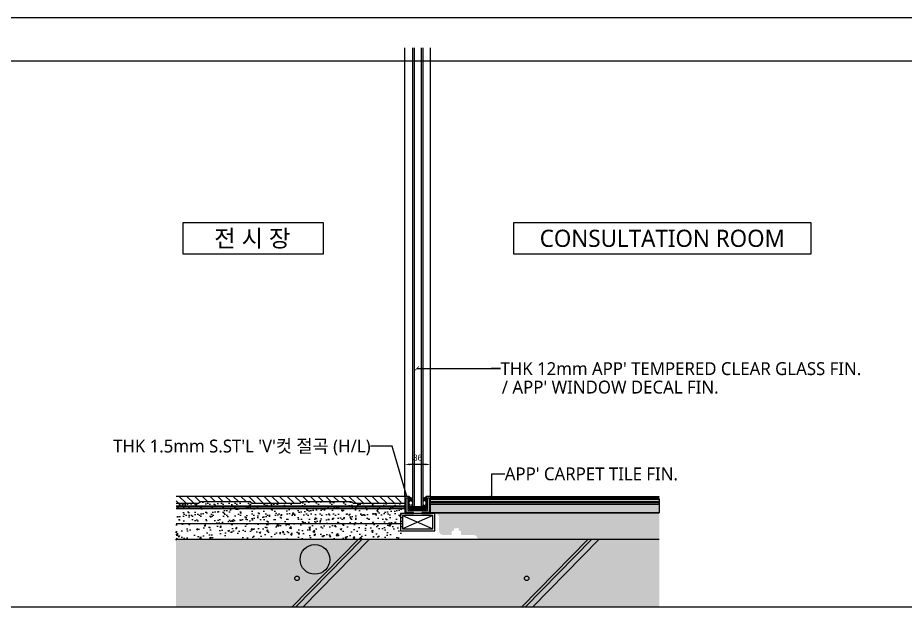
# Model space of a CAD drawing. Header units: millimetres. Extents: x 7297 to 60227, y -7497 to 19324.
# Drawn here: x 55422 to 56455, y -6069 to -5382 of the extents above; entities that cross this region are included whole.
import ezdxf
from ezdxf.enums import TextEntityAlignment as Align

# ---------------------------------------------------------------- set-up
doc = ezdxf.new("R2010")
doc.units = ezdxf.units.MM
for name, color, linetype in [('NS_CAULKING', 8, 'Continuous'), ('NS_COL_CYAN', 4, 'Continuous'), ('NS_COL_L-GREY', 8, 'Continuous'), ('NS_COL_MAGENTA', 6, 'Continuous'), ('NS_COL_WHITE', 7, 'Continuous'), ('NS_CON', 8, 'Continuous'), ('NS_CON_LINE', 2, 'Continuous'), ('NS_DIM', 1, 'Continuous'), ('NS_PIPE_FRAME', 2, 'Continuous'), ('NS_TEXT', 2, 'Continuous'), ('NS_TEXT_TITLE', 141, 'Continuous')]:
    doc.layers.add(name, color=color, linetype=linetype)
doc.styles.add('Expo M', font='Expo M.ttf')
doc.styles.add('MAIN FONT', font='')
doc.styles.add('TEXT', font='malgun.ttf', dxfattribs={"height": 1})
doc.styles.get('MAIN FONT').set_extended_font_data('HY울릉도L')
doc.dimstyles.new('IZM-GDSI(leader)-10(tick)', dxfattribs={"dimscale": 10, "dimtxt": 1, "dimasz": 0.5, "dimexe": 1, "dimexo": 2, "dimgap": 0.7, "dimtad": 1, "dimdec": 0, "dimrnd": 0.05, "dimdsep": 46, "dimlunit": 6, "dimtxsty": 'MAIN FONT', "dimblk": 'ARCHTICK', "dimcen": 2.5, "dimdle": 1, "dimclrd": 256, "dimclre": 256, "dimclrt": 7, "dimadec": 0, "dimazin": 0, "dimtfac": 1, "dimtdec": 0, "dimtix": 1, "dimtmove": 2, "dimatfit": 3, "dimldrblk": 'ARCHTICK', "dimfxl": 1, "dimlwd": -1, "dimlwe": -1, "dimarcsym": 0})
doc.dimstyles.new('N-SPACE', dxfattribs={"dimscale": 4, "dimtxt": 1.8, "dimasz": 1.5, "dimexe": 1, "dimexo": 1, "dimgap": 1, "dimtad": 1, "dimtoh": 1, "dimdec": 1, "dimzin": 1, "dimdsep": 46, "dimtxsty": 'Expo M', "dimcen": 2, "dimclrd": 1, "dimclre": 1, "dimclrt": 2, "dimadec": 1, "dimazin": 0, "dimtfac": 1, "dimtdec": 1, "dimtix": 1, "dimtmove": 1, "dimatfit": 3, "dimfxl": 1, "dimtolj": 1, "dimtzin": 1, "dimarcsym": 0})

# ---------------------------------------------------------------- blocks, each defined once
blk = doc.blocks.new('_ArchTick')
at = {"linetype": 'ByBlock', "const_width": 0.15}
blk.add_lwpolyline([(-0.5, -0.5), (0.5, 0.5)], dxfattribs=at)
blk = doc.blocks.new('*D596')
at = {"layer": 'NS_DIM', "color": 1, "lineweight": -2, "transparency": 16777216}
for p, q in [((55872.6, -5935.6), (55872.6, -5898.3)), ((55902.6, -5935.6), (55902.6, -5898.3)), ((55896.6, -5902.3), (55878.6, -5902.3))]:
    blk.add_line(p, q, dxfattribs=at)
at = {"layer": 'NS_DIM', "color": 1, "transparency": 16777216}
for points in [[(55878.6, -5901.3), (55878.6, -5903.3), (55872.6, -5902.3)], [(55896.6, -5901.3), (55896.6, -5903.3), (55902.6, -5902.3)]]:
    blk.add_solid(points, dxfattribs=at)
at = {"layer": 'NS_DIM', "color": 2, "transparency": 16777216, "insert": (55887.6, -5894.5), "char_height": 7.2, "attachment_point": 5, "style": 'Expo M'}
blk.add_mtext('\\A1;36', dxfattribs=at)

msp = doc.modelspace()

# ---------------------------------------------------------------- hatches: boundary and pattern name
at = {"layer": 'NS_CAULKING'}
h = msp.add_hatch(dxfattribs=at)
h.set_pattern_fill('DOTS', color=256, scale=5.000504)
h.set_pattern_definition([(180, (59153.4298, -4974.78423), (-0.15626576, -0.31253152), [0, -0.31253152])])
edge = h.paths.add_edge_path()
edge.add_ellipse((55879.66, -5947.3), major_axis=(0, -2.8), ratio=0.7190415, start_angle=96.21712, end_angle=263.78288, ccw=False)
edge.add_line((55881.66, -5947), (55881.66, -5940.92))
edge.add_arc((55880.23, -5936.28), 4.86, -122.02735, -72.97352, ccw=False)
edge.add_line((55877.66, -5940.4), (55877.66, -5947))
h = msp.add_hatch(dxfattribs=at)
h.set_pattern_fill('DOTS', color=256, scale=5.000504)
h.set_pattern_definition([(360, (52621.86193, -4974.78423), (0.15626576, -0.31253152), [0, -0.31253152])])
edge = h.paths.add_edge_path()
edge.add_ellipse((55895.63, -5947.3), major_axis=(0, -2.8), ratio=0.7190415, start_angle=96.21712, end_angle=263.78288)
edge.add_line((55893.63, -5947), (55893.63, -5940.92))
edge.add_arc((55895.06, -5936.28), 4.86, 252.97352, 302.02735)
edge.add_line((55897.63, -5940.4), (55897.63, -5947))
h = msp.add_hatch(dxfattribs=at)
h.set_pattern_fill('HOUND', color=256, scale=0.3, style=0)
h.set_pattern_definition([(0, (55873.64586, -5954.64118), (1.905, 0.47625), [7.62, -3.81]), (90, (55873.64586, -5954.64118), (-0.47625, -1.905), [7.62, -3.81])])
h.paths.add_polyline_path([(55877.65, -5951.2), (55897.65, -5951.2), (55897.65, -5954.64), (55877.65, -5954.64)])
at = {"layer": 'NS_COL_L-GREY'}
h = msp.add_hatch(dxfattribs=at)
h.set_pattern_fill('ANSI31', color=256, scale=2, style=0)
h.set_pattern_definition([(135, (-17778.689, 190819.9064), (4.49012806, 4.49012806), [])])
edge = h.paths.add_edge_path()
edge.add_line((55868.65, -5947.64), (55868.65, -5939.64))
edge.add_line((55868.65, -5939.64), (55749.86, -5939.64))
edge.add_line((55749.86, -5939.64), (55749.86, -5947.64))
edge.add_arc((55749.85, -5945.64), 2, 270.27855, 303.69007)
edge.add_line((55750.96, -5947.31), (55752.95, -5945.98))
edge.add_arc((55754.06, -5947.64), 2, 90, 123.69007, ccw=False)
edge.add_line((55754.06, -5945.64), (55809.85, -5945.64))
edge.add_arc((55809.85, -5947.64), 2, 56.30993, 90, ccw=False)
edge.add_line((55810.96, -5945.98), (55812.95, -5947.31))
edge.add_arc((55814.06, -5945.64), 2, 236.30993, 270)
edge.add_line((55814.06, -5947.64), (55868.65, -5947.64))
edge = h.paths.add_edge_path()
edge.add_line((55606.35, -5939.64), (55606.35, -5947.64))
edge.add_line((55606.35, -5947.64), (55631.95, -5947.64))
edge.add_arc((55631.95, -5945.64), 2, 270, 303.69007)
edge.add_line((55633.06, -5947.31), (55635.05, -5945.98))
edge.add_arc((55636.16, -5947.64), 2, 90, 123.69007, ccw=False)
edge.add_line((55636.16, -5945.64), (55691.95, -5945.64))
edge.add_arc((55691.95, -5947.64), 2, 56.30993, 90, ccw=False)
edge.add_line((55693.06, -5945.98), (55695.05, -5947.31))
edge.add_arc((55696.16, -5945.64), 2, 236.30993, 270)
edge.add_line((55696.16, -5947.64), (55749.86, -5947.64))
edge.add_line((55749.86, -5947.64), (55749.86, -5939.64))
edge.add_line((55749.86, -5939.64), (55606.35, -5939.64))
h = msp.add_hatch(dxfattribs=at)
h.set_pattern_fill('ANSI37', color=256, scale=10, style=0)
h.set_pattern_definition([(45, (179355.048, 567033.6328), (-0.8838834765, 0.8838834765), []), (135, (179355.048, 567033.6328), (-0.8838834765, -0.8838834765), [])])
h.paths.add_polyline_path([(56168.94, -5942.64), (55902.65, -5942.64), (55902.65, -5939.64), (56168.94, -5939.64)])
at = {"layer": 'NS_CON'}
h = msp.add_hatch(dxfattribs=at)
h.set_pattern_fill('AR-SAND', color=256, scale=0.2, style=0)
h.set_pattern_definition([(37.5, (77645.425, -26540.027), (-0.3200063, 9.7882647), [0, -7.7216, 0, -8.636, 0, -8.255]), (7.5, (77645.425, -26540.027), (8.9904657, 14.336502), [0, -4.1656, 0, -6.9596, 0, -2.667]), (327.5, (77639.177, -26540.027), (15.8198474, 0.0287437), [0, -2.54, 0, -9.144, 0, -11.938]), (317.5, (77639.177, -26540.027), (15.271129, 4.4585865), [0, -1.27, 0, -5.9944, 0, -6.858])])
h.paths.add_polyline_path([(55606.35, -5953.64), (55606.35, -5971.31), (55869.85, -5971.31), (55869.85, -5953.64)])
h.paths.add_polyline_path([(55868.65, -5953.64), (55868.65, -5951.64), (55606.35, -5951.64), (55606.35, -5953.64)])
h.paths.add_polyline_path([(55868.65, -5951.64), (55868.65, -5950.64), (55606.35, -5950.64), (55606.35, -5951.64)])
h.paths.add_polyline_path([(55868.65, -5950.64), (55868.65, -5947.64), (55814.06, -5947.64, -0.1480687), (55812.95, -5947.31), (55810.96, -5945.98, 0.1480687), (55809.85, -5945.64), (55754.06, -5945.64, 0.1480687), (55752.95, -5945.98), (55750.96, -5947.31, -0.1480687), (55749.85, -5947.64), (55696.16, -5947.64, -0.1480687), (55695.05, -5947.31), (55693.06, -5945.98, 0.1480687), (55691.95, -5945.64), (55636.16, -5945.64, 0.1480687), (55635.05, -5945.98), (55633.06, -5947.31, -0.1480687), (55631.95, -5947.64), (55606.35, -5947.64), (55606.35, -5950.64)])
h = msp.add_hatch(dxfattribs=at)
h.set_pattern_fill('AR-SAND', color=256, scale=3, style=0)
h.set_pattern_definition([(37.5, (265735.3857, 630480.5013), (-0.188980074, 5.780471307), [0, -4.56, 0, -5.1, 0, -4.875]), (7.5, (265735.386, 630480.501), (5.30933012, 8.4664382), [0, -2.46, 0, -4.11, 0, -1.575]), (327.5, (265731.6957, 630480.5013), (9.342425585, 0.01697716), [0, -1.5, 0, -5.4, 0, -7.05]), (317.5, (265731.696, 630480.501), (9.01837981, 2.63302669), [0, -0.75, 0, -3.54, 0, -4.05])])
h.paths.add_polyline_path([(55902.65, -5942.64), (56168.94, -5942.64), (56168.94, -5958.64), (55902.65, -5958.64)])
h = msp.add_hatch(dxfattribs=at)
h.set_pattern_fill('AR-CONC', color=256, scale=0.05, style=0)
h.set_pattern_definition([(50, (72738.288, 13900.3236), (9.1092334, -0.7969543), [0.9525, -10.4775]), (355, (72738.288, 13900.324), (-1.7621413, 9.552832), [0.762, -8.382]), (100.451, (72739.047, 13900.257), (7.347125, 8.7558344), [0.8095, -8.9045]), (46.1842, (72738.288, 13902.864), (13.553952, -2.1021164), [1.42875, -15.71625]), (96.6356, (72739.417, 13902.688), (11.870212, 12.371278), [1.21425, -13.35675]), (351.184, (72738.288, 13902.864), (11.87023, 12.371256), [1.143, -12.573]), (21, (72739.558, 13902.2286), (7.580744, -5.113276), [0.9525, -10.4775]), (326, (72739.558, 13902.229), (3.0901014, 9.2093983), [0.762, -8.382]), (71.4514, (72740.19, 13901.8025), (10.6708245, 4.096143), [0.8095, -8.9045]), (37.5, (72738.288, 13900.3236), (0.15443016, 4.22775194), [0, -8.2804, 0, -8.509, 0, -8.41375]), (7.5, (72738.288, 13900.3236), (3.3409831, 5.00902874), [0, -4.8514, 0, -8.0899, 0, -3.20675]), (327.5, (72735.4558, 13900.3236), (6.77952976, -0.2864372), [0, -3.175, 0, -9.906, 0, -13.1445]), (317.5, (72734.186, 13900.3236), (7.4064591, 1.2713246), [0, -4.1275, 0, -6.5786, 0, -9.3345])])
h.paths.add_polyline_path([(56168.94, -5958.64), (55906.65, -5958.64), (55906.65, -5959.64), (55907.65, -5959.64, -0.4142136), (55912.65, -5964.64), (55912.65, -5979.64, 0.4142136), (55917.65, -5984.64), (55927.23, -5984.64), (55927.23, -5980.27, -0.2197845), (55928.59, -5979.64), (55929.83, -5979.64), (55929.83, -5976.96), (55935.46, -5976.33), (55935.46, -5979.64), (55936.71, -5979.64, -0.2197845), (55938.06, -5980.27), (55938.06, -5984.64), (55952.65, -5984.64, -0.4142136), (55957.65, -5989.64), (56168.94, -5989.64)])
h = msp.add_hatch(dxfattribs=at)
h.set_pattern_fill('AR-CONC', color=256, scale=0.1, style=0)
h.set_pattern_definition([(50, (55606.35, -5989.641), (18.2185, -1.5939), [1.905, -20.955]), (355, (55606.35, -5989.641), (-3.5243, 19.1057), [1.524, -16.764]), (100.451, (55607.869, -5989.774), (14.6943, 17.5117), [1.619, -17.809]), (46.184, (55606.35, -5984.561), (27.1079, -4.2042), [2.8575, -31.4325]), (96.636, (55608.61, -5984.912), (23.7404, 24.7426), [2.4285, -26.7135]), (351.184, (55606.35, -5984.56), (23.7405, 24.7425), [2.286, -25.146]), (21, (55608.89, -5985.831), (15.1615, -10.22655), [1.905, -20.955]), (326, (55608.89, -5985.831), (6.1802, 18.4188), [1.524, -16.764]), (71.4514, (55610.154, -5986.683), (21.3416, 8.1923), [1.619, -17.809]), (37.5, (55606.3507, -5989.641), (0.30886, 8.4555), [0, -16.5608, 0, -17.018, 0, -16.8275]), (7.5, (55606.351, -5989.641), (6.68197, 10.01806), [0, -9.7028, 0, -16.1798, 0, -6.4135]), (327.5, (55600.6865, -5989.641), (13.55906, -0.57287), [0, -6.35, 0, -19.812, 0, -26.289]), (317.5, (55598.146, -5989.641), (14.8129, 2.54265), [0, -8.255, 0, -13.1572, 0, -18.669])])
h.paths.add_polyline_path([(55606.35, -5971.31), (55606.35, -5989.64), (55869.85, -5989.64), (55869.85, -5971.31)])
msp.add_hatch(color=256, dxfattribs=at).paths.add_polyline_path([(56168.94, -6068.7), (56168.94, -5989.64), (55606.35, -5989.64), (55606.35, -6068.7)])

# ---------------------------------------------------------------- linework, layer by layer
at = {"layer": 'NS_CAULKING'}
msp.add_lwpolyline([(55877.65, -5951.2), (55897.65, -5951.2), (55897.65, -5954.64), (55877.65, -5954.64)], close=True, dxfattribs=at)
for centre, start, end in [((55880.18, -5938.14), 210.69501, 299.79898), ((55895.11, -5938.14), 240.20138, 329.30317), ((55895.11, -5938.14), 240.20102, 329.30499)]:
    msp.add_arc(centre, 2.95, start, end, dxfattribs=at)
msp.add_ellipse((55879.66, -5947.3), major_axis=(0, -2.8), ratio=0.7190415, dxfattribs=at)
at = {"layer": 'NS_CAULKING', "extrusion": (0, 0, -1)}
msp.add_ellipse((55895.63, -5947.3), major_axis=(0, -2.8), ratio=0.7190415, dxfattribs=at)
at = {"layer": 'NS_COL_CYAN', "ltscale": 30}
for p, q in [((55872.65, -5939.64), (55872.65, -5417.05)), ((55902.65, -5939.64), (55902.65, -5417.05))]:
    msp.add_line(p, q, dxfattribs=at)
at = {"layer": 'NS_COL_CYAN'}
for p, q in [((55881.65, -5417.05), (55881.65, -5950.7)), ((55883.65, -5417.05), (55883.65, -5951.2)), ((55891.65, -5417.05), (55891.65, -5951.2)), ((55893.65, -5417.05), (55893.65, -5950.7)), ((55881.65, -5950.7), (55882.15, -5951.2)), ((55882.15, -5951.2), (55893.15, -5951.2)), ((55893.15, -5951.2), (55893.65, -5950.7))]:
    msp.add_line(p, q, dxfattribs=at)
at = {"layer": 'NS_COL_L-GREY'}
for p, q in [((55606.35, -5950.64), (55872.65, -5950.64)), ((55606.35, -5951.64), (55872.65, -5951.64)), ((55902.65, -5945.64), (56168.94, -5945.64)), ((55902.65, -5946.64), (56168.94, -5946.64)), ((55902.65, -5948.64), (56168.94, -5948.64)), ((55606.35, -5953.64), (55872.65, -5953.64)), ((55902.65, -5958.64), (56168.94, -5958.64)), ((55606.35, -5971.31), (55869.85, -5971.31))]:
    msp.add_line(p, q, dxfattribs=at)
at = {"layer": 'NS_COL_MAGENTA'}
for p, q in [((55902.65, -5939.64), (56168.94, -5939.64)), ((56168.94, -5942.64), (55902.65, -5942.64))]:
    msp.add_line(p, q, dxfattribs=at)
msp.add_lwpolyline([(55892.65, -5958.14), (55892.65, -5959.64), (55902.65, -5959.64), (55902.65, -5939.64), (55897.65, -5939.64), (55897.65, -5954.64), (55877.65, -5954.64), (55877.65, -5939.64), (55872.65, -5939.64), (55872.65, -5959.64), (55882.65, -5959.64), (55882.65, -5958.14), (55874.15, -5958.14), (55874.15, -5941.14), (55876.15, -5941.14), (55876.15, -5956.14), (55899.15, -5956.14), (55899.15, -5941.14), (55901.15, -5941.14), (55901.15, -5958.14), (55892.65, -5958.14)], dxfattribs=at)
at = {"layer": 'NS_COL_WHITE'}
for p, q in [((55606.35, -5947.64), (55631.95, -5947.64)), ((55635.05, -5945.98), (55633.06, -5947.31)), ((55636.16, -5945.64), (55691.95, -5945.64)), ((55693.06, -5945.98), (55695.05, -5947.31)), ((55696.16, -5947.64), (55749.86, -5947.64))]:
    msp.add_line(p, q, dxfattribs=at)
msp.add_lwpolyline([(55872.65, -5939.64), (55606.35, -5939.64)], dxfattribs=at)
msp.add_lwpolyline([(55749.86, -5947.64, 0.1468269), (55750.96, -5947.31), (55752.95, -5945.98, -0.1480687), (55754.06, -5945.64), (55809.85, -5945.64, -0.1480687), (55810.96, -5945.98), (55812.95, -5947.31, 0.1480687), (55814.06, -5947.64), (55872.65, -5947.64)], format="xyb", dxfattribs=at)
at = {"layer": 'NS_COL_WHITE', "ltscale": 10}
msp.add_lwpolyline([(55902.65, -5942.64), (56168.94, -5942.64), (56168.94, -5958.64), (55902.65, -5958.64)], close=True, dxfattribs=at)
at = {"layer": 'NS_COL_WHITE'}
for centre, start, end in [((55631.95, -5945.64), 270, 303.69007), ((55636.16, -5947.64), 90, 123.69007), ((55691.95, -5947.64), 56.30993, 90), ((55696.16, -5945.64), 236.30993, 270)]:
    msp.add_arc(centre, 2, start, end, dxfattribs=at)
at = {"layer": 'NS_CON', "ltscale": 3}
for p, q in [((55818.56, -5989.64), (55741.28, -6068.7)), ((55822.76, -5989.64), (55745.47, -6068.7)), ((55831.15, -5989.64), (55753.85, -6068.7)), ((56085.94, -5989.64), (56008.66, -6068.7)), ((56090.13, -5989.64), (56012.85, -6068.7)), ((56098.52, -5989.64), (56021.23, -6068.7))]:
    msp.add_line(p, q, dxfattribs=at)
for centre, radius in [((55768.03, -6012.99), 17.3), ((55747.27, -6035.05), 2.63), ((56014.65, -6035.05), 2.63)]:
    msp.add_circle(centre, radius, dxfattribs=at)
at = {"layer": 'NS_CON_LINE'}
msp.add_line((56168.94, -5989.64), (55606.35, -5989.64), dxfattribs=at)
at = {"layer": 'NS_DIM'}
for p, q in [((56482.51, -5382.03), (53032.51, -5382.03)), ((53182.51, -5432.03), (56482.51, -5432.03)), ((56482.51, -6068.7), (53182.51, -6068.7))]:
    msp.add_line(p, q, dxfattribs=at)
at = {"layer": 'NS_PIPE_FRAME'}
for p, q in [((55905.35, -5961.94), (55869.95, -5977.34)), ((55869.95, -5961.94), (55905.35, -5977.34))]:
    msp.add_line(p, q, dxfattribs=at)
at = {"layer": 'NS_PIPE_FRAME', "ltscale": 3}
msp.add_lwpolyline([(55867.65, -5979.64), (55907.65, -5979.64), (55907.65, -5959.64), (55867.65, -5959.64)], close=True, dxfattribs=at)
at = {"layer": 'NS_PIPE_FRAME'}
msp.add_lwpolyline([(55869.95, -5977.34), (55905.35, -5977.34), (55905.35, -5961.94), (55869.95, -5961.94)], close=True, dxfattribs=at)
at = {"layer": 'NS_TEXT'}
for points in [[(55614.6, -5620.4), (55777.56, -5620.4), (55777.56, -5657.5), (55614.6, -5657.5)], [(55999.66, -5620.4), (56345.39, -5620.4), (56345.39, -5657.5), (55999.66, -5657.5)]]:
    msp.add_lwpolyline(points, close=True, dxfattribs=at)

# ---------------------------------------------------------------- texts
at = {"layer": 'NS_TEXT_TITLE', "style": 'TEXT'}
for s, p in [('전 시 장', (55695.16, -5638.95)), ('CONSULTATION ROOM', (56172.52, -5638.95))]:
    msp.add_text(s, height=20, dxfattribs=at).set_placement(p, align=Align.MIDDLE_CENTER)
for s, p in [("THK 12mm APP' TEMPERED CLEAR GLASS FIN.", (55984.14, -5790.74)), ("/ APP' WINDOW DECAL FIN.", (55985.62, -5812.25)), ("APP' CARPET TILE FIN.", (55989.07, -5913.31))]:
    msp.add_text(s, height=15, dxfattribs=at).set_placement(p, align=Align.MIDDLE_LEFT)
msp.add_text("THK 1.5mm S.ST'L 'V'컷 절곡 (H/L)", height=15, dxfattribs=at).set_placement((55832.92, -5880.91), align=Align.MIDDLE_RIGHT)

# ---------------------------------------------------------------- dimensions: what is measured, and where the dimension line sits
at = {"layer": 'NS_DIM'}
dim = msp.add_linear_dim(base=(55872.65, -5902.32), p1=(55902.65, -5939.64), p2=(55872.65, -5939.64), text='36', dimstyle='N-SPACE', dxfattribs=at)
dim.commit()
dim.dimension.update_dxf_attribs({"geometry": '*D596', "text_midpoint": (55887.65, -5894.54)})

# ---------------------------------------------------------------- leaders
for points in [[(55886.7, -5790.74), (55984.14, -5790.74, 0), (55973.11, -5790.74, 0)], [(55875.15, -5939.64), (55857.92, -5880.91, 0), (55832.92, -5880.91, 0)], [(55974.07, -5941.39), (55974.07, -5913.31, 0), (55989.07, -5913.31, 0)]]:
    msp.add_leader(points, dimstyle='IZM-GDSI(leader)-10(tick)', dxfattribs=at)

doc.saveas('drawing.dxf')
